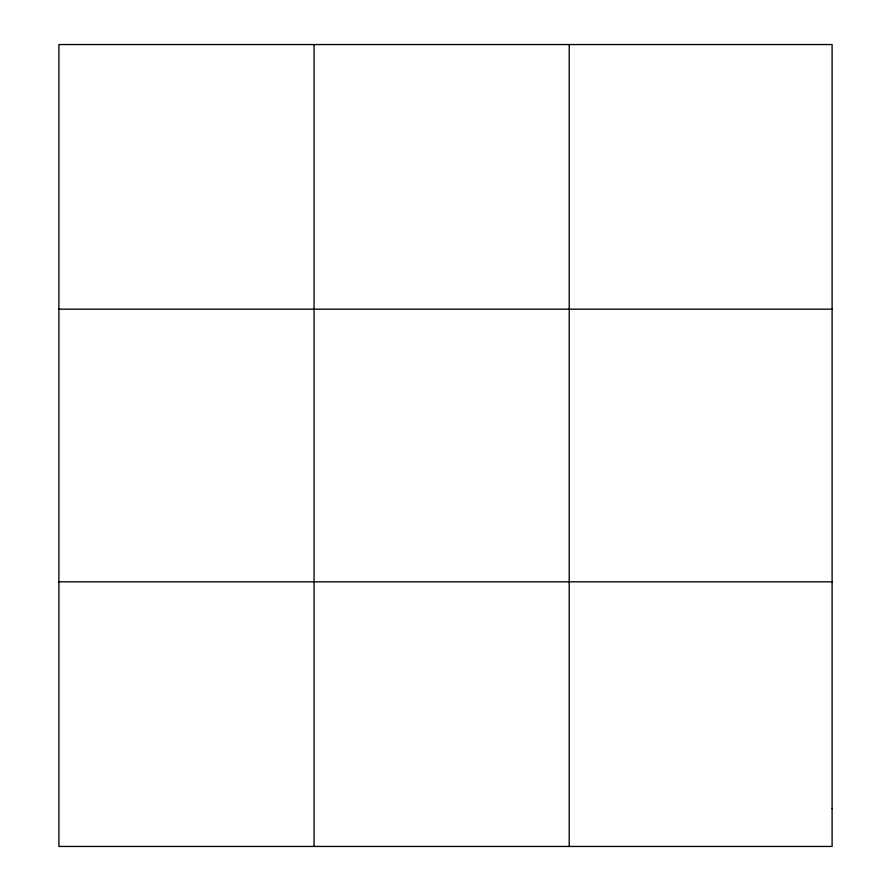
<?xml version="1.0" encoding="UTF-8"?>
<svg xmlns="http://www.w3.org/2000/svg" width="891" height="891" viewBox="0 0 891 891"><rect width="100%" height="100%" fill="white"/><g stroke="black" fill="none" stroke-linecap="round" stroke-linejoin="round"><path stroke-width="1.34" d="M314.055 44.55L314.055 846.45M569.215 44.55L569.215 846.45M58.895 309.177L832.105 309.177M58.895 581.823L832.105 581.823M832.105 808.649L832.105 846.45L58.895 846.45L58.895 44.55L832.105 44.55L832.105 808.649"/></g></svg>
